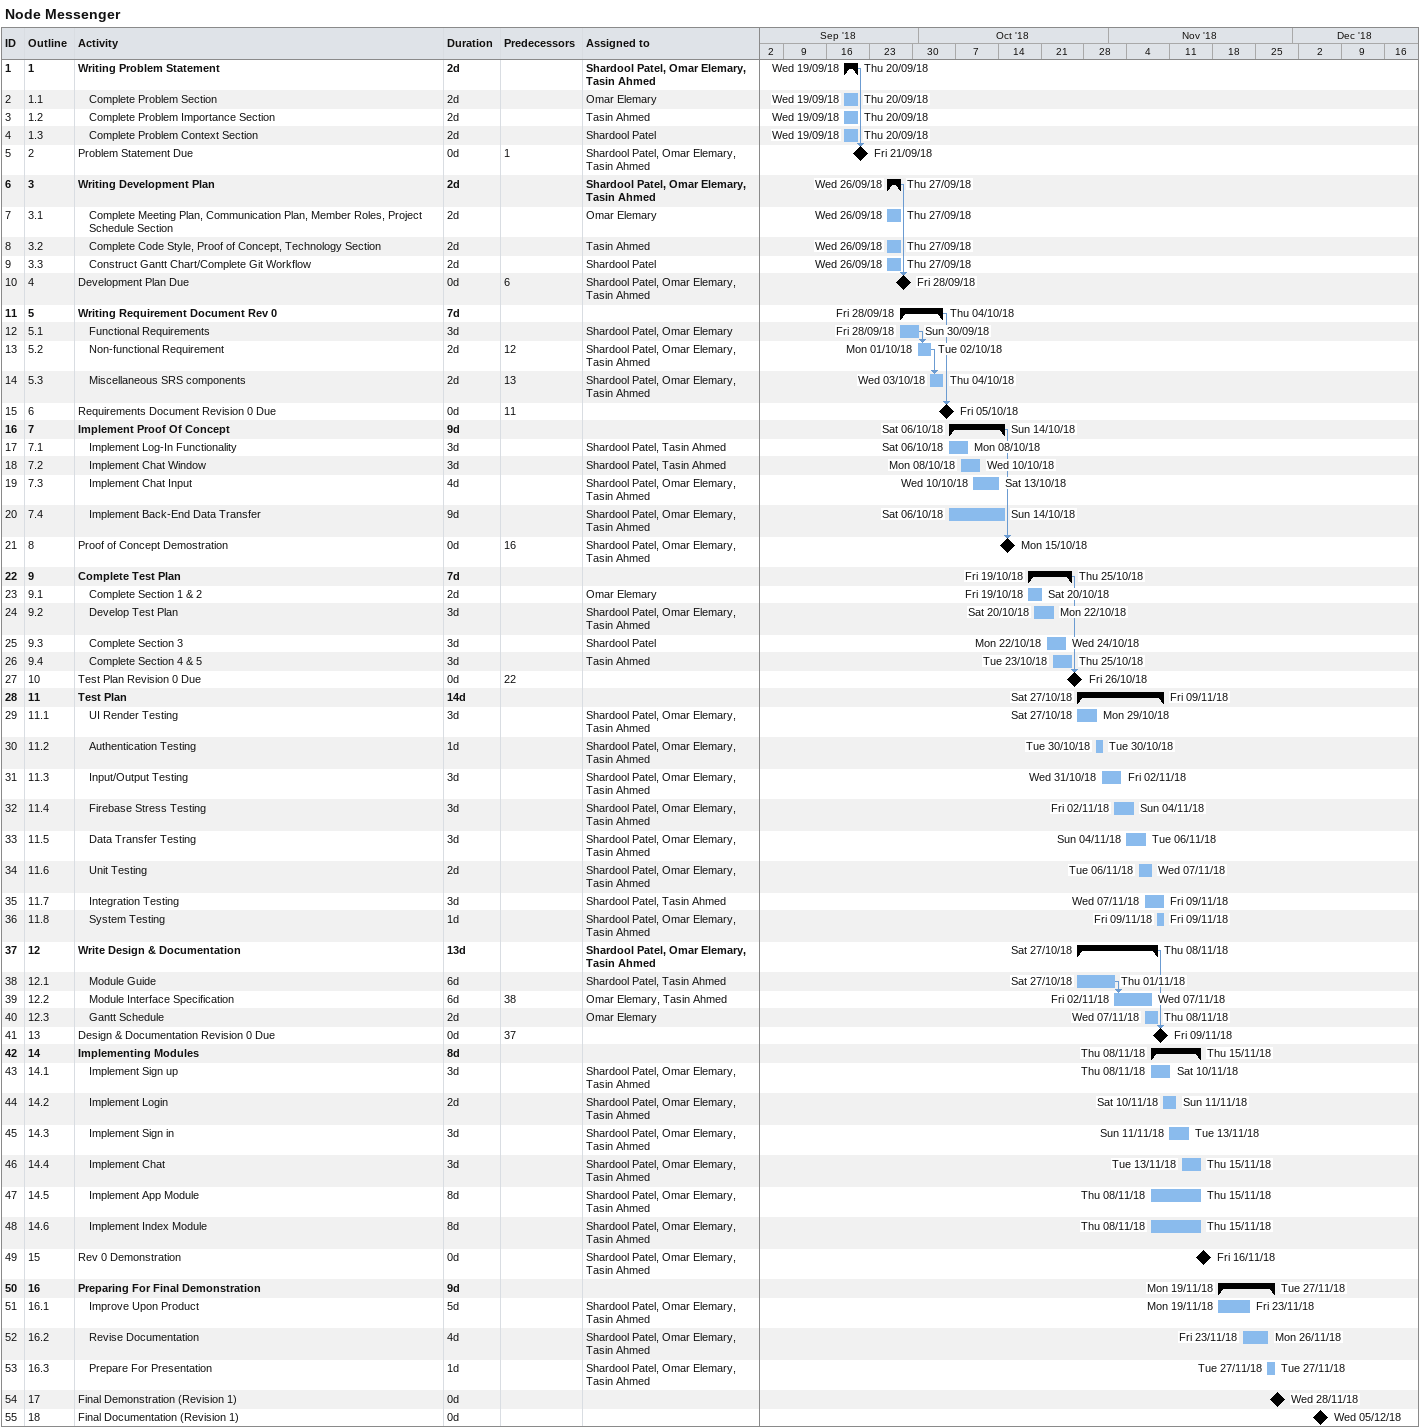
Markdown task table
Node Messenger

| ID | WBS | Task | Duration | Start | Finish | Predecessors | Resources |
|---|---|---|---|---|---|---|---|
| 1 | 1 | **Writing Problem Statement** | 2d | 2018-09-19 | 2018-09-20 |  | Shardool Patel, Omar Elemary, Tasin Ahmed |
| 2 | 1.1 | Complete Problem Section | 2d | 2018-09-19 | 2018-09-20 |  | Omar Elemary |
| 3 | 1.2 | Complete Problem Importance Section | 2d | 2018-09-19 | 2018-09-20 |  | Tasin Ahmed |
| 4 | 1.3 | Complete Problem Context Section | 2d | 2018-09-19 | 2018-09-20 |  | Shardool Patel |
| 5 | 2 | Problem Statement Due | 0d | 2018-09-21 | 2018-09-21 | 1 | Shardool Patel, Omar Elemary, Tasin Ahmed |
| 6 | 3 | **Writing Development Plan** | 2d | 2018-09-26 | 2018-09-27 |  | Shardool Patel, Omar Elemary, Tasin Ahmed |
| 7 | 3.1 | Complete Meeting Plan, Communication Plan, Member Roles, Project Schedule Section | 2d | 2018-09-26 | 2018-09-27 |  | Omar Elemary |
| 8 | 3.2 | Complete Code Style, Proof of Concept, Technology Section | 2d | 2018-09-26 | 2018-09-27 |  | Tasin Ahmed |
| 9 | 3.3 | Construct Gantt Chart/Complete Git Workflow | 2d | 2018-09-26 | 2018-09-27 |  | Shardool Patel |
| 10 | 4 | Development Plan Due | 0d | 2018-09-28 | 2018-09-28 | 6 | Shardool Patel, Omar Elemary, Tasin Ahmed |
| 11 | 5 | **Writing Requirement Document Rev 0** | 7d | 2018-09-28 | 2018-10-04 |  |  |
| 12 | 5.1 | Functional Requirements | 3d | 2018-09-28 | 2018-09-30 |  | Shardool Patel, Omar Elemary |
| 13 | 5.2 | Non-functional Requirement | 2d | 2018-10-01 | 2018-10-02 | 12 | Shardool Patel, Omar Elemary, Tasin Ahmed |
| 14 | 5.3 | Miscellaneous SRS components | 2d | 2018-10-03 | 2018-10-04 | 13 | Shardool Patel, Omar Elemary, Tasin Ahmed |
| 15 | 6 | Requirements Document Revision 0 Due | 0d | 2018-10-05 | 2018-10-05 | 11 |  |
| 16 | 7 | **Implement Proof Of Concept** | 9d | 2018-10-06 | 2018-10-14 |  |  |
| 17 | 7.1 | Implement Log-In Functionality | 3d | 2018-10-06 | 2018-10-08 |  | Shardool Patel, Tasin Ahmed |
| 18 | 7.2 | Implement Chat Window | 3d | 2018-10-08 | 2018-10-10 |  | Shardool Patel, Tasin Ahmed |
| 19 | 7.3 | Implement Chat Input | 4d | 2018-10-10 | 2018-10-13 |  | Shardool Patel, Omar Elemary, Tasin Ahmed |
| 20 | 7.4 | Implement Back-End Data Transfer | 9d | 2018-10-06 | 2018-10-14 |  | Shardool Patel, Omar Elemary, Tasin Ahmed |
| 21 | 8 | Proof of Concept Demostration | 0d | 2018-10-15 | 2018-10-15 | 16 | Shardool Patel, Omar Elemary, Tasin Ahmed |
| 22 | 9 | **Complete Test Plan** | 7d | 2018-10-19 | 2018-10-25 |  |  |
| 23 | 9.1 | Complete Section 1 & 2 | 2d | 2018-10-19 | 2018-10-20 |  | Omar Elemary |
| 24 | 9.2 | Develop Test Plan | 3d | 2018-10-20 | 2018-10-22 |  | Shardool Patel, Omar Elemary, Tasin Ahmed |
| 25 | 9.3 | Complete Section 3 | 3d | 2018-10-22 | 2018-10-24 |  | Shardool Patel |
| 26 | 9.4 | Complete Section 4 & 5 | 3d | 2018-10-23 | 2018-10-25 |  | Tasin Ahmed |
| 27 | 10 | Test Plan Revision 0 Due | 0d | 2018-10-26 | 2018-10-26 | 22 |  |
| 28 | 11 | **Test Plan** | 14d | 2018-10-27 | 2018-11-09 |  |  |
| 29 | 11.1 | UI Render Testing | 3d | 2018-10-27 | 2018-10-29 |  | Shardool Patel, Omar Elemary, Tasin Ahmed |
| 30 | 11.2 | Authentication Testing | 1d | 2018-10-30 | 2018-10-30 |  | Shardool Patel, Omar Elemary, Tasin Ahmed |
| 31 | 11.3 | Input/Output Testing | 3d | 2018-10-31 | 2018-11-02 |  | Shardool Patel, Omar Elemary, Tasin Ahmed |
| 32 | 11.4 | Firebase Stress Testing | 3d | 2018-11-02 | 2018-11-04 |  | Shardool Patel, Omar Elemary, Tasin Ahmed |
| 33 | 11.5 | Data Transfer Testing | 3d | 2018-11-04 | 2018-11-06 |  | Shardool Patel, Omar Elemary, Tasin Ahmed |
| 34 | 11.6 | Unit Testing | 2d | 2018-11-06 | 2018-11-07 |  | Shardool Patel, Omar Elemary, Tasin Ahmed |
| 35 | 11.7 | Integration Testing | 3d | 2018-11-07 | 2018-11-09 |  | Shardool Patel, Tasin Ahmed |
| 36 | 11.8 | System Testing | 1d | 2018-11-09 | 2018-11-09 |  | Shardool Patel, Omar Elemary, Tasin Ahmed |
| 37 | 12 | **Write Design & Documentation** | 13d | 2018-10-27 | 2018-11-08 |  | Shardool Patel, Omar Elemary, Tasin Ahmed |
| 38 | 12.1 | Module Guide | 6d | 2018-10-27 | 2018-11-01 |  | Shardool Patel, Tasin Ahmed |
| 39 | 12.2 | Module Interface Specification | 6d | 2018-11-02 | 2018-11-07 | 38 | Omar Elemary, Tasin Ahmed |
| 40 | 12.3 | Gantt Schedule | 2d | 2018-11-07 | 2018-11-08 |  | Omar Elemary |
| 41 | 13 | Design & Documentation Revision 0 Due | 0d | 2018-11-09 | 2018-11-09 | 37 |  |
| 42 | 14 | **Implementing Modules** | 8d | 2018-11-08 | 2018-11-15 |  |  |
| 43 | 14.1 | Implement Sign up | 3d | 2018-11-08 | 2018-11-10 |  | Shardool Patel, Omar Elemary, Tasin Ahmed |
| 44 | 14.2 | Implement Login | 2d | 2018-11-10 | 2018-11-11 |  | Shardool Patel, Omar Elemary, Tasin Ahmed |
| 45 | 14.3 | Implement Sign in | 3d | 2018-11-11 | 2018-11-13 |  | Shardool Patel, Omar Elemary, Tasin Ahmed |
| 46 | 14.4 | Implement Chat | 3d | 2018-11-13 | 2018-11-15 |  | Shardool Patel, Omar Elemary, Tasin Ahmed |
| 47 | 14.5 | Implement App Module | 8d | 2018-11-08 | 2018-11-15 |  | Shardool Patel, Omar Elemary, Tasin Ahmed |
| 48 | 14.6 | Implement Index Module | 8d | 2018-11-08 | 2018-11-15 |  | Shardool Patel, Omar Elemary, Tasin Ahmed |
| 49 | 15 | Rev 0 Demonstration | 0d | 2018-11-16 | 2018-11-16 |  | Shardool Patel, Omar Elemary, Tasin Ahmed |
| 50 | 16 | **Preparing For Final Demonstration** | 9d | 2018-11-19 | 2018-11-27 |  |  |
| 51 | 16.1 | Improve Upon Product | 5d | 2018-11-19 | 2018-11-23 |  | Shardool Patel, Omar Elemary, Tasin Ahmed |
| 52 | 16.2 | Revise Documentation | 4d | 2018-11-23 | 2018-11-26 |  | Shardool Patel, Omar Elemary, Tasin Ahmed |
| 53 | 16.3 | Prepare For Presentation | 1d | 2018-11-27 | 2018-11-27 |  | Shardool Patel, Omar Elemary, Tasin Ahmed |
| 54 | 17 | Final Demonstration (Revision 1) | 0d | 2018-11-28 | 2018-11-28 |  |  |
| 55 | 18 | Final Documentation (Revision 1) | 0d | 2018-12-05 | 2018-12-05 |  |  |
